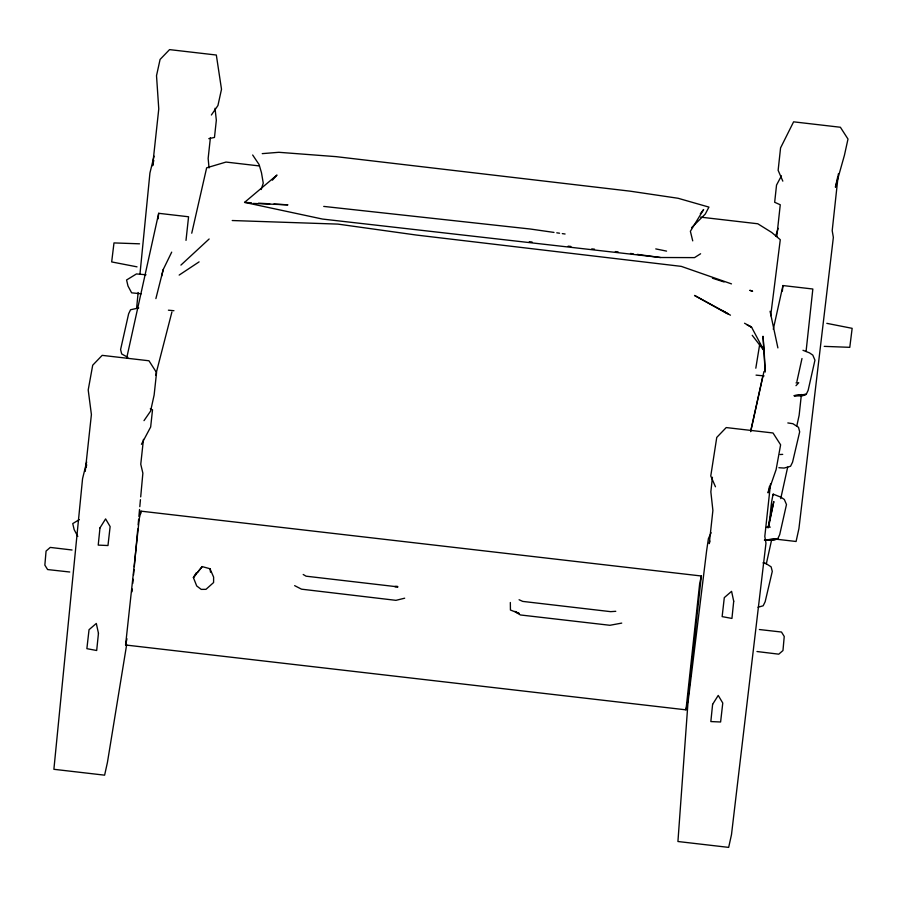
<?xml version="1.0" encoding="UTF-8"?>
<svg xmlns="http://www.w3.org/2000/svg" width="897" height="897" viewBox="0 0 897 897"><rect width="100%" height="100%" fill="white"/><g stroke="black" fill="none" stroke-linecap="round" stroke-linejoin="round"><path stroke-width="1.35" d="M773.192 495.413L773.214 494.146L780.995 497.218L784.337 499.483L786.478 504.54L779.684 534.702L777.755 538.716L773.831 540.252L764.749 540.263M510.337 602.492L510.438 610.016L519.172 613.47L514.833 611.373M131.994 591.807L132.251 589.015M132.767 583.431L133.148 579.249M133.53 575.055L134.045 569.472M134.303 566.68L137.757 529.006M138.138 524.812L138.643 519.228M138.9 516.437L139.54 509.462M139.797 506.67L140.437 499.696M140.694 496.904L142.87 473.168L140.762 464.254L143.453 439.362M209.046 167.963L208.149 158.444L210.391 137.712M136.647 307.772L138.149 292.489M139.932 274.426L149.934 172.986L154.06 156.145M776.813 236.561L780.255 204.774L774.672 202.274L776.533 185.074L781.455 175.834M838.359 173.839L832.203 230.652L833.358 237.402L798.924 528.58L796.088 541.485L775.524 539.108M85.237 471.418L91.404 414.56L88.209 389.971L92.705 365.214L102.18 355.358L148.958 360.773L156.56 372.603L154.127 395.061L150.573 411.14L144.002 420.648M158.074 218.868L158.679 213.307L188.572 216.771L186.004 240.374M125.58 644.999L139.282 518.679L140.941 511.155L701.342 575.997L687.629 702.317L685.97 709.841L125.58 644.999L126.959 638.72M140.638 513.936L140.941 511.155M685.97 709.841L699.671 583.532L701.342 575.997M712.431 477.271L710.85 491.836L712.891 510.438L709.28 543.627L709.875 540.981M782.352 291.099L782.946 285.549L812.839 289.013L806.067 351.478M770.523 483.786L764.805 536.473L765.971 543.223L731.492 834.614L728.667 847.385L677.93 841.509L687.977 702.687L706.601 550.881L708.406 538.615L711.13 532.74M801.391 394.501L799.137 415.322L796.727 426.254M770.68 315.744L780.278 239.701L771.667 232.424L757.786 223.768L700.703 217.152M768.045 527.963C770.758 516.762 770.332 505.134 773.214 494.146M755.812 368.207L759.793 343.764M126.656 644.708L107.438 762.394L104.613 775.165L53.887 769.301L82.558 478.662L86.673 461.966M768.639 526.696L773.819 501.524L768.135 527.324M153.791 160.384L152.613 165.732L158.769 108.918L156.515 75.684L160.081 59.449L169.555 49.615L216.334 55.031L221.503 89.274L217.937 105.521L211.367 115.007M837.776 176.518L835.421 187.215L844.425 155.293L847.99 139.046L840.388 127.251L793.598 121.835L780.569 147.904L778.136 170.34L782.823 181.138M86.112 467.438L86.695 464.792M126.69 358.06L158.679 213.307M750.688 431.109L762.753 376.538M750.666 431.659L763.941 371.582M773.292 329.244L782.946 285.549M769.514 486.241L768.056 492.857L776.118 469.568L780.614 444.811L773.012 432.982L726.222 427.566L716.759 437.422L710.772 475.959L715.458 486.768M796.895 381.606L801.985 358.508M766.251 564.168L771.678 539.59M780.726 498.62L787.667 467.214M191.745 233.209L206.646 167.817L226.01 162.065L259.424 165.945M161.606 276.164L163.232 269.515L171.697 252.135M163.232 269.515L155.887 298.6M155.63 375.249L171.91 312.021M775.714 236.057L778.114 228.365M261.162 189.525L263.247 183.145L261.487 172.751L259.098 164.555L252.662 155.002M141.434 444.307L150.662 427.006L152.524 409.806L150.281 408.841M196.443 572.622L193.382 577.545L196.701 585.943L201.208 589.385L205.985 589.34L213.587 582.545L213.621 577.107L209.988 568.732L202.184 566.601L193.382 577.545L195.781 574.562M700.299 213.822L703.618 209.573L690.376 231.28L692.731 240.867M197.385 572.566L202.184 566.601M272.385 180.185L276.982 175.038L244.556 202.386L322.472 219.059L660.439 257.506L694.525 257.618L700.602 253.761M795.998 385.676L798.734 382.739L796.031 382.907M691.576 227.67L705.266 214.058L708.933 207.106L678.076 198.271L630.187 191.173L336.039 156.639L278.844 152.299L262.238 153.634M180.925 265.097L209.136 238.994M179.165 275.076L199.089 261.879M79.328 519.576L72.747 523.601L74.159 529.622L77.804 536.451M621.733 623.101L609.904 625.287L520.406 614.961L515.977 612.315M757.999 607.247L763.168 605.789L765.163 601.719L772.283 571.378L771.117 566.848L765.489 563.238L762.955 562.856M404.682 598.198L395.947 600.34L301.515 589.172L294.642 585.64M208.799 138.654L214.473 137.443L216.334 120.254L215.033 108.279M397.18 586.234L394.781 586.548L397.988 586.885L306.079 576.188L303.197 574.484M794.518 395.521L806.224 394.355L808.141 390.341L814.947 360.179L812.805 355.111L809.464 352.857L802.972 350.29M764.749 540.016L777.755 538.716L764.401 540.14M615.779 611.306L610.644 611.653L522.727 601.405L519.083 599.745M766.217 527.358L770.276 527.111M793.991 395.712L806.224 394.355L802.299 395.891L794.507 395.902M780.143 454.521L782.7 454.375M138.755 307.929L130.558 309.768L128.63 313.782L120.59 349.561L121.689 353.956L127.856 357.365M232.222 220.527L337.934 224.104L416.286 235.036L681.283 266.375L731.47 283.878M139.54 243.816L113.986 242.919L111.677 261.924L137.017 266.846M824.242 346.365L849.784 347.33L852.15 328.336L826.821 323.346M253.313 203.451L287.915 204.841L273.921 204.045M244.556 202.386L251.552 202.778M258.538 203.171L269.728 203.81M778.888 467.718L784.101 468.066L790.56 466.261L792.567 462.179L799.676 431.838L798.509 427.32L792.881 423.698L787.824 422.935M146.032 274.774L136.445 273.933L126.578 279.987L127.991 285.997L131.635 292.826L141.199 293.801M168.412 310.194L173.951 310.721M756.048 375.125L764.087 375.91M323.727 206.411L530.419 229.038L553.998 232.424M69.753 572.006L47.608 569.561L44.85 565.121L46.072 551.061L50.254 547.417L72.052 549.996M759.344 629.526L781.489 632.037L784.236 636.478L782.969 650.538L778.775 654.171L756.99 651.525M529.297 241.685L532.067 242.011M568.16 246.159L570.929 246.473M591.751 248.861L594.52 249.187M615.342 251.575L618.123 251.889M630.479 253.447L633.204 253.817M637.285 254.378L660.439 257.506M556.768 232.816L559.537 233.22M562.307 233.612L565.088 234.005M655.763 248.906L666.561 251.115M712.442 278.205L724.103 281.983M750.015 290.404L752.605 291.245L749.959 290.325M728.151 313.759L694.536 295.449L727.321 313.726M746.753 324.546L751.608 327.259L764.154 350.839L765.219 372.053M722.231 310.508L730.45 315.195M744.555 323.234L751.608 327.259L749.287 325.846M752.235 335.31L764.154 350.839L763.011 336.252L765.096 370.551M762.383 347.217L764.154 350.839M770.075 311.281L777.89 347.901M209.988 568.732L210.526 572.208M771.622 505.246L771.745 507.422M99.982 527.885L98.222 545.107L107.976 545.533L110.129 526.573L105.599 518.903L99.982 527.885M98.457 633.271L96.685 650.504L86.874 648.666L89.038 629.694L96.315 623.449L98.457 633.271M712.61 704.336L710.839 721.569L720.605 721.995L722.769 703.024L718.228 695.422L712.61 704.336M733.712 601.225L731.941 618.437L722.141 616.609L724.294 597.637L731.582 591.336L733.712 601.225"/></g></svg>
